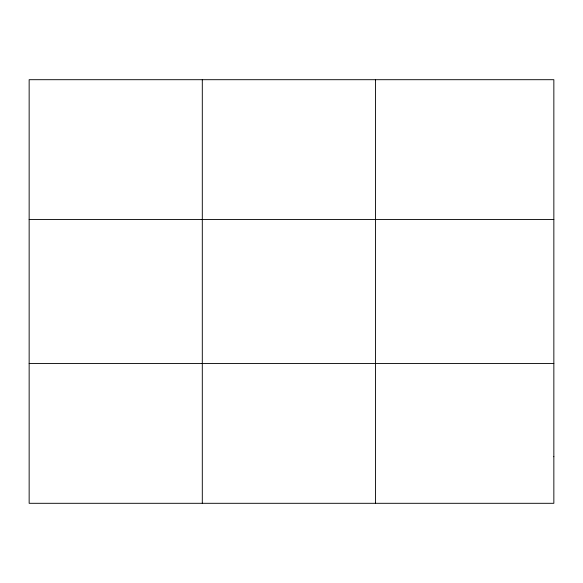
<?xml version="1.0" encoding="UTF-8"?>
<svg xmlns="http://www.w3.org/2000/svg" width="583" height="583" viewBox="0 0 583 583"><rect width="100%" height="100%" fill="white"/><g stroke="black" fill="none" stroke-linecap="round" stroke-linejoin="round"><path stroke-width="0.87" d="M202.301 79.696L202.301 503.304M375.452 79.696L375.452 503.304M29.15 219.485L553.85 219.485M29.15 363.515L553.85 363.515M553.85 456.708L553.85 503.304L29.15 503.304L29.15 79.696L553.85 79.696L553.85 456.708"/></g></svg>
